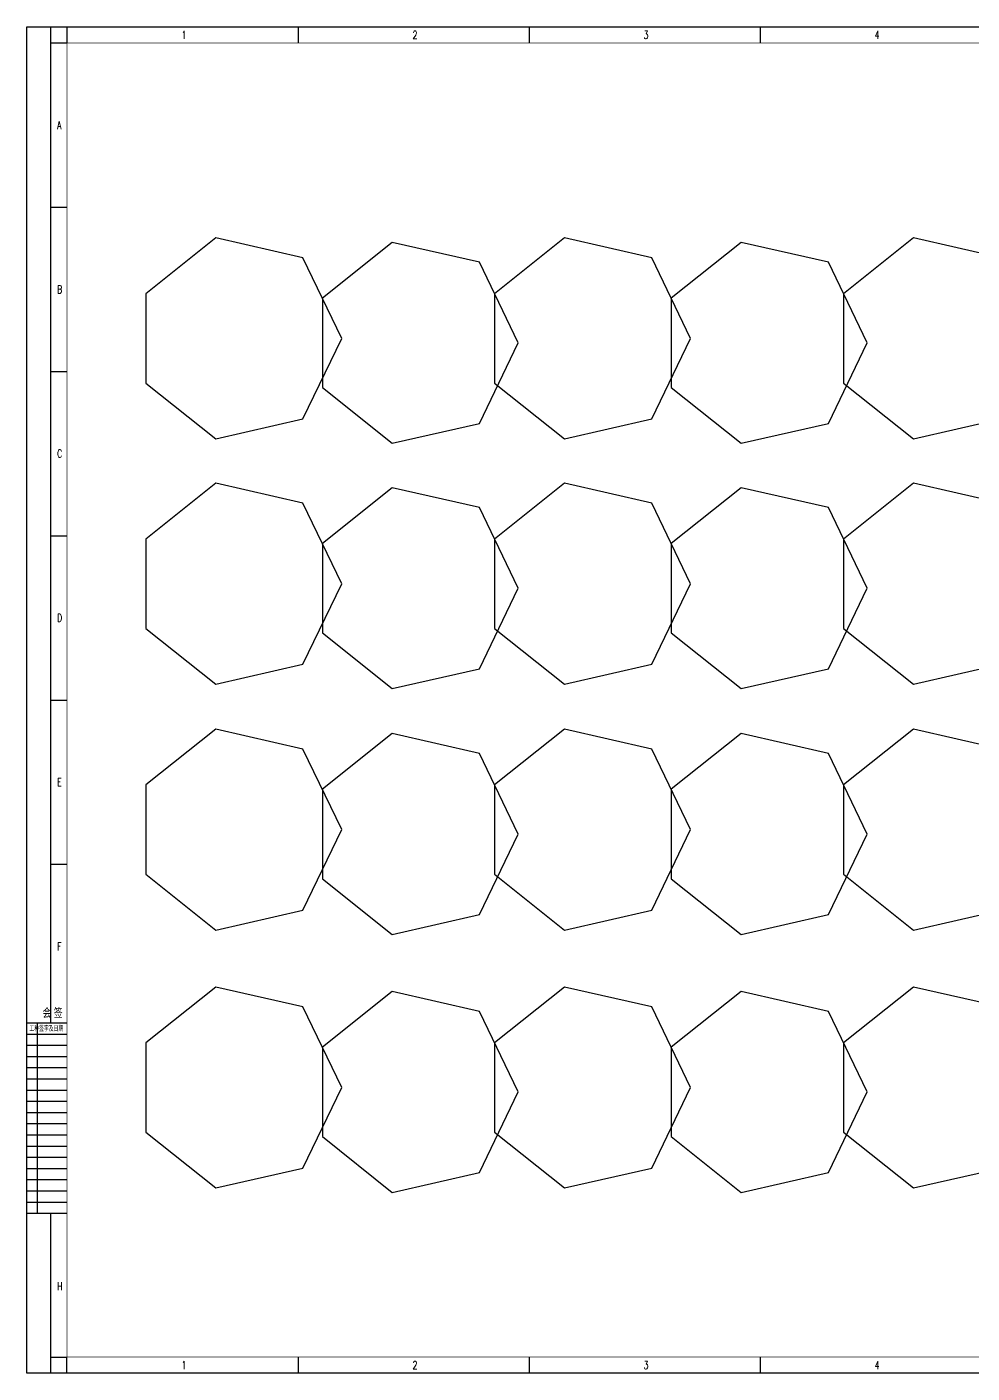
# Model space of a CAD drawing. Extents: x -383207 to 558143, y -95136 to 11777.
# Drawn here: x 52535 to 96790, y -93495 to -30420 of the extents above; entities that cross this region are included whole.
import ezdxf
from ezdxf.enums import TextEntityAlignment as Align

# ---------------------------------------------------------------- set-up
doc = ezdxf.new("R2010")
doc.units = 0
doc.layers.get('0').update_dxf_attribs({"linetype": 'CONTINUOUS'})
doc.layers.add('TK', color=4, linetype='CONTINUOUS')
doc.styles.add('bine', font='binee.shx', dxfattribs={"width": 0.7, "bigfont": 'binec.shx'})
doc.styles.add('HZbine', font='txt_____.ttf', dxfattribs={"width": 0.7, "bigfont": 'HZTXT'})

# ---------------------------------------------------------------- blocks, each defined once
blk = doc.blocks.new('会签')
at = {"color": 0}
for p, q in [((3629.69, -1305.73), (3604.69, -1305.73)), ((3611.37, -1424.73), (3611.37, -1305.73)), ((3629.69, -1312.73), (3604.69, -1312.73)), ((3629.69, -1319.73), (3604.69, -1319.73)), ((3629.69, -1326.73), (3604.69, -1326.73)), ((3629.69, -1333.73), (3604.69, -1333.73)), ((3629.69, -1340.73), (3604.69, -1340.73)), ((3629.69, -1347.73), (3604.69, -1347.73)), ((3629.69, -1354.73), (3604.69, -1354.73)), ((3629.69, -1361.73), (3604.69, -1361.73)), ((3629.69, -1368.73), (3604.69, -1368.73)), ((3629.69, -1375.73), (3604.69, -1375.73)), ((3629.69, -1382.73), (3604.69, -1382.73)), ((3629.69, -1389.73), (3604.69, -1389.73)), ((3629.69, -1396.73), (3604.69, -1396.73)), ((3629.69, -1403.73), (3604.69, -1403.73)), ((3629.69, -1410.73), (3604.69, -1410.73)), ((3629.69, -1417.73), (3604.69, -1417.73)), ((3629.69, -1424.73), (3604.69, -1424.73))]:
    blk.add_line(p, q, dxfattribs=at)
at = {"color": 0, "style": 'bine', "width": 0.7}
for s, height, p in [('会 签  ', 6, (3622.23, -1302.52)), ('工种签字及日期', 3.3, (3616.78, -1310.89))]:
    blk.add_text(s, height=height, dxfattribs=at).set_placement(p, align=Align.CENTER)

msp = doc.modelspace()

# ---------------------------------------------------------------- linework, layer by layer
for points in [[(52535.1, -30419.6), (141710.1, -30419.6), (141710.1, -93494.6), (52535.1, -93494.6)], [(67276.7, -45014.5), (65459.2, -41240.3), (61375.2, -40308.2), (58100.1, -42920), (58100.1, -47109), (61375.2, -49720.8), (65459.2, -48788.6)], [(83612.6, -45014.5), (81795.1, -41240.3), (77711.1, -40308.2), (74436, -42920), (74436, -47109), (77711.1, -49720.8), (81795.1, -48788.6)], [(99948.5, -45014.5), (98130.9, -41240.3), (94047, -40308.2), (90771.9, -42920), (90771.9, -47109), (94047, -49720.8), (98130.9, -48788.6)], [(75544.6, -45221.9), (73727, -41447.8), (69643.1, -40515.6), (66368, -43127.4), (66368, -47316.4), (69643.1, -49928.2), (73727, -48996.1)], [(91880.4, -45221.9), (90062.9, -41447.8), (85978.9, -40515.6), (82703.8, -43127.4), (82703.8, -47316.4), (85978.9, -49928.2), (90062.9, -48996.1)], [(67276.7, -56509.9), (65459.2, -52735.7), (61375.2, -51803.6), (58100.1, -54415.4), (58100.1, -58604.4), (61375.2, -61216.2), (65459.2, -60284)], [(75544.6, -56717.3), (73727, -52943.1), (69643.1, -52011), (66368, -54622.8), (66368, -58811.8), (69643.1, -61423.6), (73727, -60491.4)], [(83612.6, -56509.9), (81795.1, -52735.7), (77711.1, -51803.6), (74436, -54415.4), (74436, -58604.4), (77711.1, -61216.2), (81795.1, -60284)], [(91880.4, -56717.3), (90062.9, -52943.1), (85978.9, -52011), (82703.8, -54622.8), (82703.8, -58811.8), (85978.9, -61423.6), (90062.9, -60491.4)], [(99948.5, -56509.9), (98130.9, -52735.7), (94047, -51803.6), (90771.9, -54415.4), (90771.9, -58604.4), (94047, -61216.2), (98130.9, -60284)], [(67276.7, -68029.2), (65459.2, -64255.1), (61375.2, -63323), (58100.1, -65934.7), (58100.1, -70123.7), (61375.2, -72735.5), (65459.2, -71803.4)], [(75544.6, -68236.7), (73727, -64462.5), (69643.1, -63530.4), (66368, -66142.2), (66368, -70331.2), (69643.1, -72943), (73727, -72010.8)], [(83612.6, -68029.2), (81795.1, -64255.1), (77711.1, -63323), (74436, -65934.7), (74436, -70123.7), (77711.1, -72735.5), (81795.1, -71803.4)], [(91880.4, -68236.7), (90062.9, -64462.5), (85978.9, -63530.4), (82703.8, -66142.2), (82703.8, -70331.2), (85978.9, -72943), (90062.9, -72010.8)], [(99948.5, -68029.2), (98130.9, -64255.1), (94047, -63323), (90771.9, -65934.7), (90771.9, -70123.7), (94047, -72735.5), (98130.9, -71803.4)], [(67276.7, -80115.1), (65459.2, -76341), (61375.2, -75408.9), (58100.1, -78020.6), (58100.1, -82209.6), (61375.2, -84821.4), (65459.2, -83889.3)], [(75544.6, -80322.6), (73727, -76548.4), (69643.1, -75616.3), (66368, -78228.1), (66368, -82417.1), (69643.1, -85028.9), (73727, -84096.7)], [(83612.6, -80115.1), (81795.1, -76341), (77711.1, -75408.9), (74436, -78020.6), (74436, -82209.6), (77711.1, -84821.4), (81795.1, -83889.3)], [(91880.4, -80322.6), (90062.9, -76548.4), (85978.9, -75616.3), (82703.8, -78228.1), (82703.8, -82417.1), (85978.9, -85028.9), (90062.9, -84096.7)], [(99948.5, -80115.1), (98130.9, -76341), (94047, -75408.9), (90771.9, -78020.6), (90771.9, -82209.6), (94047, -84821.4), (98130.9, -83889.3)]]:
    msp.add_lwpolyline(points, close=True)
at = {"layer": 'TK', "color": 4, "flags": 128}
for points in [[(52535.1, -30419.6), (141710.1, -30419.6)], [(52535.1, -93494.6), (52535.1, -30419.6)], [(54410.1, -30419.6), (54410.1, -31169.6)], [(65228.1, -30419.6), (65228.1, -31169.6)], [(76046.1, -30419.6), (76046.1, -31169.6)], [(86864.1, -30419.6), (86864.1, -31169.6)], [(53660.1, -31169.6), (54410.1, -31169.6)], [(53660.1, -31169.6), (54410.1, -31169.6)], [(53660.1, -38866.5), (54410.1, -38866.5)], [(53660.1, -46563.3), (54410.1, -46563.3)], [(53660.1, -54260.2), (54410.1, -54260.2)], [(53660.1, -61957.1), (54410.1, -61957.1)], [(53660.1, -69654), (54410.1, -69654)], [(53660.1, -92744.6), (54410.1, -92744.6)], [(54410.1, -93494.6), (54410.1, -92744.6)], [(65228.1, -92744.6), (65228.1, -93494.6)], [(76046.1, -92744.6), (76046.1, -93494.6)], [(86864.1, -92744.6), (86864.1, -93494.6)], [(141710.1, -93494.6), (52535.1, -93494.6)]]:
    msp.add_lwpolyline(points, dxfattribs=at)
at = {"layer": 'TK', "color": 4}
for points in [[(53660.1, -77097.7), (53660.1, -30419.6)], [(53660.1, -93494.6), (53660.1, -86022.7)]]:
    msp.add_lwpolyline(points, dxfattribs=at)
at = {"layer": 'TK', "color": 4, "const_width": 37.5}
msp.add_lwpolyline([(54410.1, -31169.6), (140954.1, -31169.6), (140954.1, -92744.6), (54410.1, -92744.6)], close=True, dxfattribs=at)

# ---------------------------------------------------------------- block references
at = {"layer": 'TK', "color": 4, "xscale": 75, "yscale": 75, "zscale": 75}
msp.add_blockref('会签', (-217816.3, 20832), dxfattribs=at)

# ---------------------------------------------------------------- texts
at = {"layer": 'TK', "color": 4, "style": 'HZbine', "width": 0.7}
for s, p in [('1', (59775.2, -30982.1)), ('2', (70593.2, -30982.1)), ('3', (81411.2, -30982.1)), ('4', (92229.2, -30982.1)), ('A', (53949.2, -35206.1)), ('B', (53949.2, -42902.9)), ('C', (53949.2, -50599.8)), ('D', (53949.2, -58296.7)), ('E', (53949.2, -65993.6)), ('F', (53949.2, -73690.4)), ('H', (53949.2, -89614.7)), ('1', (59775.2, -93307.1)), ('2', (70593.2, -93307.1)), ('3', (81411.2, -93307.1)), ('4', (92229.2, -93307.1))]:
    msp.add_text(s, height=375, dxfattribs=at).set_placement(p)

doc.saveas('drawing.dxf')
